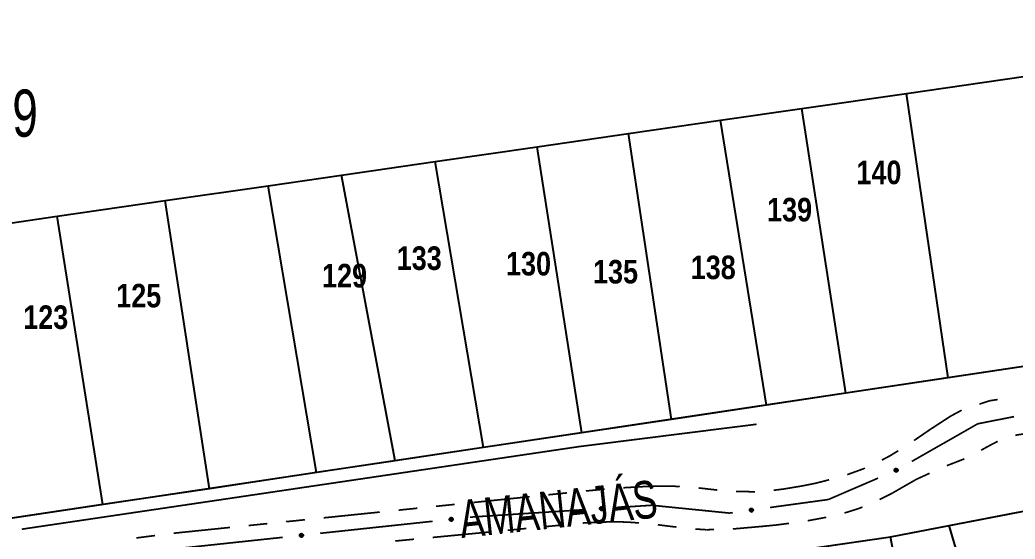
# Model space of a CAD drawing. Extents: x 203591 to 208218, y 4854879 to 4857795.
# Drawn here: x 205030.9 to 205136.6, y 4855963.2 to 4856018.3 of the extents above; entities that cross this region are included whole.
import ezdxf
from ezdxf.enums import TextEntityAlignment as Align

# ---------------------------------------------------------------- set-up
doc = ezdxf.new("R2010")
doc.units = 0
doc.header["$LTSCALE"] = 1.5
doc.header["$MEASUREMENT"] = 0
doc.linetypes.add('PHANTOMX2', pattern=[5, 2.5, -0.5, 0.5, -0.5, 0.5, -0.5])
doc.linetypes.add('TRACO_05', pattern=[11, 7, -1, 0.5, -1, 0.5, -1])
for name, color, linetype in [('CD-MALHA-LOTES', 40, 'CONTINUOUS'), ('CD_TXT_QUADRA', 7, 'CONTINUOUS'), ('HD-VALAS-DRENOS', 170, 'CONTINUOUS'), ('RU-QUADRAS', 210, 'CONTINUOUS'), ('SV-EIXO-RUA-N-PAV', 6, 'CONTINUOUS'), ('SV-RUA-NAO-PAV-S-GUIA-C-GUIA', 7, 'PHANTOMX2'), ('SV-TXT-RUA-N-PAV-S-GUIA-C-GUIA', 7, 'CONTINUOUS'), ('Th_NmrPorta', 7, 'CONTINUOUS')]:
    doc.layers.add(name, color=color, linetype=linetype)
doc.styles.add('ARIAL', font='ARIAL.TTF')
doc.styles.get("Standard").update_dxf_attribs({"font": 'swisscbo.ttf'})

msp = doc.modelspace()

# ---------------------------------------------------------------- linework, layer by layer
at = {"layer": 'CD-MALHA-LOTES', "linetype": 'Continuous', "flags": 128}
for points in [[(205125.08, 4856010.48), (205166.75, 4856016.52)], [(205113.95, 4856008.87), (205125.08, 4856010.48)], [(205129.52, 4855980.28), (205125.08, 4856010.48)], [(205105.34, 4856007.63), (205113.95, 4856008.87)], [(205118.65, 4855978.65), (205113.95, 4856008.87)], [(205095.55, 4856006.21), (205105.34, 4856007.63)], [(205110.23, 4855977.38), (205105.34, 4856007.63)], [(205085.87, 4856004.81), (205095.55, 4856006.21)], [(205100.14, 4855975.87), (205095.55, 4856006.21)], [(205075.01, 4856003.23), (205085.87, 4856004.81)], [(205090.61, 4855974.44), (205085.87, 4856004.81)], [(205065.08, 4856001.8), (205075.01, 4856003.23)], [(205080.14, 4855972.87), (205075.01, 4856003.23)], [(205057.3, 4856000.67), (205065.08, 4856001.8)], [(205070.77, 4855971.47), (205065.08, 4856001.8)], [(205046.36, 4855999.09), (205057.3, 4856000.67)], [(205062.43, 4855970.22), (205057.3, 4856000.67)], [(205034.89, 4855997.43), (205046.36, 4855999.09)], [(205051.05, 4855968.51), (205046.36, 4855999.09)], [(205024.79, 4855995.97), (205034.89, 4855997.43)], [(205039.74, 4855966.82), (205034.89, 4855997.43)], [(205170.76, 4855986.46), (205129.52, 4855980.28)], [(205129.52, 4855980.28), (205118.65, 4855978.65)], [(205118.65, 4855978.65), (205110.23, 4855977.38)], [(205110.23, 4855977.38), (205100.14, 4855975.87)], [(205100.14, 4855975.87), (205090.61, 4855974.44)], [(205090.61, 4855974.44), (205080.14, 4855972.87)], [(205080.14, 4855972.87), (205070.77, 4855971.47)], [(205070.77, 4855971.47), (205062.43, 4855970.22)], [(205062.43, 4855970.22), (205051.05, 4855968.51)], [(205051.05, 4855968.51), (205039.74, 4855966.82)], [(205039.74, 4855966.82), (205029.34, 4855965.26)], [(205129.63, 4855964.61), (205136.95, 4855966.02)], [(205123.37, 4855963.4), (205129.63, 4855964.61)], [(205136.68, 4855940.56), (205129.63, 4855964.61)], [(205109.28, 4855961.36), (205123.37, 4855963.4)], [(205127.9, 4855939.76), (205123.37, 4855963.4)]]:
    msp.add_lwpolyline(points, dxfattribs=at)
at = {"layer": 'HD-VALAS-DRENOS', "linetype": 'TRACO_05', "const_width": 0.18, "flags": 128}
msp.add_lwpolyline([(205031.12, 4855964.21), (205090.25, 4855972.97), (205109.16, 4855975.35)], dxfattribs=at)
at = {"layer": 'RU-QUADRAS', "color": 6, "linetype": 'Continuous'}
for points in [[(204884.33, 4856039.68), (205081.55, 4856049.15), (205103.71, 4856051.9), (205103.53, 4856055.42), (205127.82, 4856056.7), (205128.03, 4856052.63), (205161.84, 4856053.3), (205170.76, 4855986.46), (204925.58, 4855949.7), (204911.34, 4855979.41)], [(204930.75, 4855933.42), (204981.6, 4855942.86), (205123.37, 4855963.4), (205173.5, 4855973.07), (205178.99, 4855931.66), (205136.91, 4855924.56), (205137.03, 4855916.72), (205127.55, 4855911.82), (205100.12, 4855910.86), (205100.12, 4855910.06), (205084.52, 4855908.85), (205035.79, 4855907.6), (205035.5, 4855910.61), (205031.62, 4855910.53), (205031.59, 4855916.32), (204937.41, 4855897.5)]]:
    msp.add_lwpolyline(points, close=True, dxfattribs=at)
at = {"layer": 'SV-EIXO-RUA-N-PAV', "const_width": 0.18, "flags": 128}
for points in [[(205132.595041, 4855975.368649), (205132.65, 4855975.4)], [(205132.65, 4855975.4), (205136.512706, 4855976.159822)], [(205125.646135, 4855971.404724), (205132.595041, 4855975.368649)], [(205116.78, 4855967.36), (205122.066868, 4855969.633133)], [(205110.592639, 4855966.512255), (205116.537102, 4855967.326721)], [(205116.537102, 4855967.326721), (205116.78, 4855967.36)], [(205079.06, 4855965.51), (205090.690329, 4855966.270634)], [(205094.681801, 4855966.53168), (205097.675406, 4855966.727465)], [(205097.675406, 4855966.727465), (205098.02, 4855966.75)], [(205098.02, 4855966.75), (205105.636223, 4855965.983761)], [(205105.636223, 4855965.983761), (205106.27, 4855965.92)], [(205106.27, 4855965.92), (205106.629663, 4855965.969278)], [(205062.807797, 4855963.772419), (205074.739796, 4855965.048112)], [(205078.717129, 4855965.473343), (205079.06, 4855965.51)], [(205046.898464, 4855962.071495), (205058.830464, 4855963.347188)]]:
    msp.add_lwpolyline(points, dxfattribs=at)
at = {"layer": 'SV-EIXO-RUA-N-PAV', "flags": 128}
for points in [[(205123.810653, 4855970.484425), (205123.822887, 4855970.531779), (205123.843085, 4855970.569975), (205123.869101, 4855970.596984), (205123.898313, 4855970.614857), (205123.930258, 4855970.629775), (205123.965784, 4855970.63771), (205124.007164, 4855970.637784), (205124.054753, 4855970.625845), (205124.092521, 4855970.602582), (205124.120365, 4855970.578494), (205124.140756, 4855970.549106), (205124.154728, 4855970.51783), (205124.161751, 4855970.480655), (205124.161416, 4855970.438719), (205124.148252, 4855970.391158), (205124.128194, 4855970.353847), (205124.102345, 4855970.328384), (205124.07267, 4855970.308072), (205124.039874, 4855970.293232), (205124.004957, 4855970.285643), (205123.962734, 4855970.286057), (205123.915964, 4855970.299671), (205123.878522, 4855970.319252), (205123.852702, 4855970.344737), (205123.833363, 4855970.374402), (205123.81801, 4855970.40626), (205123.808546, 4855970.44164), (205123.810653, 4855970.484425)], [(205092.535507, 4855966.501626), (205092.567235, 4855966.538846), (205092.602115, 4855966.564347), (205092.637329, 4855966.577243), (205092.671417, 4855966.580524), (205092.70667, 4855966.579954), (205092.742085, 4855966.571537), (205092.779322, 4855966.553489), (205092.816882, 4855966.521923), (205092.840657, 4855966.484474), (205092.855146, 4855966.450628), (205092.860615, 4855966.415279), (205092.859487, 4855966.381043), (205092.849528, 4855966.344545), (205092.830869, 4855966.306987), (205092.798214, 4855966.269987), (205092.763847, 4855966.245222), (205092.729459, 4855966.233643), (205092.693887, 4855966.22837), (205092.657905, 4855966.229384), (205092.623188, 4855966.237846), (205092.585407, 4855966.256701), (205092.549315, 4855966.289415), (205092.524223, 4855966.32341), (205092.512165, 4855966.357626), (205092.507762, 4855966.392764), (205092.507904, 4855966.428128), (205092.514883, 4855966.46408), (205092.535507, 4855966.501626)], [(205108.453858, 4855966.330325), (205108.482872, 4855966.369698), (205108.515859, 4855966.397604), (205108.550071, 4855966.41296), (205108.583842, 4855966.418647), (205108.619046, 4855966.420573), (205108.654968, 4855966.414685), (205108.693389, 4855966.399318), (205108.73309, 4855966.370491), (205108.759456, 4855966.334819), (205108.776306, 4855966.302084), (205108.784263, 4855966.267211), (205108.785562, 4855966.232981), (205108.778211, 4855966.195869), (205108.762259, 4855966.157085), (205108.732305, 4855966.117866), (205108.699778, 4855966.090729), (205108.666296, 4855966.076745), (205108.631187, 4855966.068967), (205108.595223, 4855966.067431), (205108.559994, 4855966.073414), (205108.520973, 4855966.089547), (205108.482656, 4855966.119624), (205108.45522, 4855966.151757), (205108.440769, 4855966.185033), (205108.43389, 4855966.219771), (205108.431528, 4855966.255057), (205108.435944, 4855966.291413), (205108.453858, 4855966.330325)], [(205076.573894, 4855965.35491), (205076.604062, 4855965.393406), (205076.637863, 4855965.420321), (205076.672515, 4855965.434656), (205076.706439, 4855965.439339), (205076.741685, 4855965.440221), (205076.777417, 4855965.43327), (205076.815366, 4855965.416771), (205076.854194, 4855965.386779), (205076.879491, 4855965.350342), (205076.895363, 4855965.317121), (205076.902283, 4855965.282028), (205076.902566, 4855965.247774), (205076.894118, 4855965.210896), (205076.877022, 4855965.172602), (205076.845919, 4855965.134288), (205076.812601, 4855965.108128), (205076.77872, 4855965.095143), (205076.743395, 4855965.088409), (205076.707401, 4855965.08794), (205076.672366, 4855965.094966), (205076.63384, 4855965.112248), (205076.596432, 4855965.143448), (205076.569961, 4855965.17638), (205076.556503, 4855965.210071), (205076.550657, 4855965.244997), (205076.549342, 4855965.280338), (205076.554834, 4855965.316547), (205076.573894, 4855965.35491)], [(205060.664561, 4855963.653986), (205060.69473, 4855963.692481), (205060.72853, 4855963.719397), (205060.763183, 4855963.733732), (205060.797107, 4855963.738415), (205060.832353, 4855963.739297), (205060.868084, 4855963.732346), (205060.906033, 4855963.715847), (205060.944862, 4855963.685855), (205060.970159, 4855963.649418), (205060.98603, 4855963.616197), (205060.99295, 4855963.581103), (205060.993233, 4855963.546849), (205060.984786, 4855963.509972), (205060.96769, 4855963.471678), (205060.936587, 4855963.433364), (205060.903269, 4855963.407204), (205060.869387, 4855963.394219), (205060.834063, 4855963.387485), (205060.798069, 4855963.387016), (205060.763034, 4855963.394042), (205060.724508, 4855963.411324), (205060.687099, 4855963.442524), (205060.660628, 4855963.475456), (205060.64717, 4855963.509147), (205060.641324, 4855963.544073), (205060.64001, 4855963.579414), (205060.645502, 4855963.615623), (205060.664561, 4855963.653986)]]:
    msp.add_lwpolyline(points, close=True, dxfattribs=at)
for points in [[(205123.808546, 4855970.44164), (205124.054753, 4855970.625845)], [(205123.810653, 4855970.484425), (205124.007164, 4855970.637784)], [(205123.811221, 4855970.461887), (205124.028829, 4855970.628434)], [(205123.817457, 4855970.426171), (205124.069437, 4855970.612325)], [(205123.81801, 4855970.40626), (205124.092521, 4855970.602582)], [(205123.818365, 4855970.509948), (205123.980259, 4855970.633717)], [(205123.822887, 4855970.531779), (205123.965784, 4855970.63771)], [(205123.828433, 4855970.393159), (205124.101239, 4855970.589622)], [(205123.833363, 4855970.374402), (205124.120365, 4855970.578494)], [(205123.834307, 4855970.553602), (205123.94082, 4855970.6285)], [(205123.843085, 4855970.569975), (205123.930258, 4855970.629775)], [(205123.845503, 4855970.360482), (205124.130328, 4855970.560659)], [(205123.852702, 4855970.344737), (205124.140756, 4855970.549106)], [(205123.869008, 4855970.333046), (205124.145369, 4855970.531537)], [(205123.878522, 4855970.319252), (205124.154728, 4855970.51783)], [(205123.899624, 4855970.309667), (205124.154651, 4855970.495988)], [(205123.915964, 4855970.299671), (205124.161751, 4855970.480655)], [(205123.941926, 4855970.296095), (205124.159192, 4855970.457734)], [(205123.962734, 4855970.286057), (205124.161416, 4855970.438719)], [(205123.98745, 4855970.290645), (205124.148325, 4855970.410692)], [(205124.004957, 4855970.285643), (205124.148252, 4855970.391158)], [(205124.02587, 4855970.29214), (205124.132893, 4855970.368899)], [(205124.039874, 4855970.293232), (205124.128194, 4855970.353847)], [(205092.507762, 4855966.392764), (205092.855146, 4855966.450628)], [(205092.507904, 4855966.428128), (205092.840657, 4855966.484474)], [(205092.511541, 4855966.411786), (205092.842821, 4855966.469006)], [(205092.512165, 4855966.357626), (205092.860615, 4855966.415279)], [(205092.512584, 4855966.374934), (205092.856297, 4855966.430231)], [(205092.514883, 4855966.46408), (205092.816882, 4855966.521923)], [(205092.516123, 4855966.446272), (205092.824166, 4855966.503339)], [(205092.521707, 4855966.339977), (205092.857072, 4855966.397464)], [(205092.524223, 4855966.32341), (205092.859487, 4855966.381043)], [(205092.526151, 4855966.481114), (205092.794708, 4855966.535598)], [(205092.535507, 4855966.501626), (205092.779322, 4855966.553489)], [(205092.539, 4855966.305555), (205092.849856, 4855966.361438)], [(205092.549315, 4855966.289415), (205092.849528, 4855966.344545)], [(205092.553613, 4855966.521198), (205092.753351, 4855966.56161)], [(205092.567235, 4855966.538846), (205092.742085, 4855966.571537)], [(205092.571093, 4855966.274835), (205092.837194, 4855966.325057)], [(205092.585407, 4855966.256701), (205092.830869, 4855966.306987)], [(205092.587056, 4855966.553469), (205092.715608, 4855966.574183)], [(205092.602115, 4855966.564347), (205092.70667, 4855966.579954)], [(205092.609638, 4855966.250007), (205092.80683, 4855966.287518)], [(205092.623188, 4855966.237846), (205092.798214, 4855966.269987)], [(205092.644836, 4855966.234532), (205092.77466, 4855966.256697)], [(205092.657905, 4855966.229384), (205092.763847, 4855966.245222)], [(205108.431528, 4855966.255057), (205108.759456, 4855966.334819)], [(205108.43389, 4855966.219771), (205108.776306, 4855966.302084)], [(205108.435944, 4855966.291413), (205108.73309, 4855966.370491)], [(205108.436313, 4855966.239013), (205108.76271, 4855966.319543)], [(205108.438442, 4855966.273737), (205108.741672, 4855966.352469)], [(205108.439962, 4855966.202327), (205108.778897, 4855966.28182)], [(205108.440769, 4855966.185033), (205108.784263, 4855966.267211)], [(205108.445978, 4855966.309201), (205108.710003, 4855966.382562)], [(205108.451537, 4855966.168104), (205108.781991, 4855966.249189)], [(205108.453858, 4855966.330325), (205108.693389, 4855966.399318)], [(205108.45522, 4855966.151757), (205108.785562, 4855966.232981)], [(205108.470533, 4855966.351129), (205108.666909, 4855966.40558)], [(205108.471224, 4855966.134992), (205108.777343, 4855966.212743)], [(205108.482656, 4855966.119624), (205108.778211, 4855966.195869)], [(205108.482872, 4855966.369698), (205108.654968, 4855966.414685)], [(205108.501607, 4855966.385687), (205108.62837, 4855966.41545)], [(205108.505411, 4855966.106622), (205108.767288, 4855966.175557)], [(205108.515859, 4855966.397604), (205108.619046, 4855966.420573)], [(205108.520973, 4855966.089547), (205108.762259, 4855966.157085)], [(205108.545617, 4855966.084585), (205108.739659, 4855966.135962)], [(205108.559994, 4855966.073414), (205108.732305, 4855966.117866)], [(205108.581822, 4855966.071641), (205108.709751, 4855966.102942)], [(205108.595223, 4855966.067431), (205108.699778, 4855966.090729)], [(205076.549342, 4855965.280338), (205076.879491, 4855965.350342)], [(205076.550657, 4855965.244997), (205076.895363, 4855965.317121)], [(205076.553649, 4855965.264159), (205076.882291, 4855965.334975)], [(205076.554834, 4855965.316547), (205076.854194, 4855965.386779)], [(205076.556209, 4855965.227381), (205076.897352, 4855965.296789)], [(205076.556503, 4855965.210071), (205076.902283, 4855965.282028)], [(205076.556806, 4855965.298804), (205076.862238, 4855965.368511)], [(205076.565391, 4855965.33403), (205076.831476, 4855965.39953)], [(205076.566764, 4855965.19283), (205076.899477, 4855965.264081)], [(205076.569961, 4855965.17638), (205076.902566, 4855965.247774)], [(205076.573894, 4855965.35491), (205076.815366, 4855965.416771)], [(205076.585461, 4855965.159149), (205076.893751, 4855965.227789)], [(205076.591179, 4855965.375211), (205076.789083, 4855965.423816)], [(205076.596432, 4855965.143448), (205076.894118, 4855965.210896)], [(205076.604062, 4855965.393406), (205076.777417, 4855965.43327)], [(205076.618791, 4855965.129777), (205076.882598, 4855965.190917)], [(205076.623264, 4855965.408832), (205076.750854, 4855965.434824)], [(205076.63384, 4855965.112248), (205076.877022, 4855965.172602)], [(205076.637863, 4855965.420321), (205076.741685, 4855965.440221)], [(205076.658326, 4855965.106558), (205076.853806, 4855965.152159)], [(205076.672366, 4855965.094966), (205076.845919, 4855965.134288)], [(205076.694131, 4855965.092546), (205076.822933, 4855965.12004)], [(205076.707401, 4855965.08794), (205076.812601, 4855965.108128)], [(205060.64001, 4855963.579414), (205060.970159, 4855963.649418)], [(205060.641324, 4855963.544073), (205060.98603, 4855963.616197)], [(205060.644317, 4855963.563235), (205060.972959, 4855963.634051)], [(205060.645502, 4855963.615623), (205060.944862, 4855963.685855)], [(205060.646876, 4855963.526457), (205060.98802, 4855963.595865)], [(205060.64717, 4855963.509147), (205060.99295, 4855963.581103)], [(205060.647474, 4855963.59788), (205060.952906, 4855963.667587)], [(205060.656059, 4855963.633106), (205060.922143, 4855963.698606)], [(205060.657432, 4855963.491906), (205060.990144, 4855963.563157)], [(205060.660628, 4855963.475456), (205060.993233, 4855963.546849)], [(205060.664561, 4855963.653986), (205060.906033, 4855963.715847)], [(205060.676128, 4855963.458225), (205060.984418, 4855963.526865)], [(205060.681846, 4855963.674287), (205060.87975, 4855963.722892)], [(205060.687099, 4855963.442524), (205060.984786, 4855963.509972)], [(205060.69473, 4855963.692481), (205060.868084, 4855963.732346)], [(205060.709459, 4855963.428853), (205060.973265, 4855963.489993)], [(205060.713932, 4855963.707908), (205060.841521, 4855963.7339)], [(205060.724508, 4855963.411324), (205060.96769, 4855963.471678)], [(205060.72853, 4855963.719397), (205060.832353, 4855963.739297)], [(205060.748993, 4855963.405634), (205060.944474, 4855963.451235)], [(205060.763034, 4855963.394042), (205060.936587, 4855963.433364)], [(205060.784799, 4855963.391622), (205060.9136, 4855963.419116)], [(205060.798069, 4855963.387016), (205060.903269, 4855963.407204)]]:
    msp.add_lwpolyline(points, dxfattribs=at)
at = {"layer": 'SV-RUA-NAO-PAV-S-GUIA-C-GUIA', "const_width": 0.18, "flags": 128}
for points in [[(205133.94, 4855977.85), (205132.83227, 4855977.489908)], [(205134.765893, 4855977.974416), (205133.94, 4855977.85)], [(205130.942464, 4855976.843113), (205130.062965, 4855976.367213)], [(205129.754712, 4855976.200417), (205128.37122, 4855975.302172)], [(205130.062965, 4855976.367213), (205129.754712, 4855976.200417)], [(205127.64515, 4855974.830764), (205125.885788, 4855973.622474)], [(205128.37122, 4855975.302172), (205127.64515, 4855974.830764)], [(205136.64592, 4855974.184743), (205142.573777, 4855975.112385)], [(205134.140789, 4855973.217451), (205134.76862, 4855973.53718)], [(205124.204629, 4855972.540336), (205123.351824, 4855972.018107)], [(205133.005135, 4855972.594181), (205133.881787, 4855973.075305)], [(205133.881787, 4855973.075305), (205134.140789, 4855973.217451)], [(205123.291541, 4855971.981192), (205122.469558, 4855971.547643)], [(205123.351824, 4855972.018107), (205123.291541, 4855971.981192)], [(205129.366638, 4855970.952044), (205131.229837, 4855971.679017)], [(205120.593778, 4855970.655032), (205118.787506, 4855969.998188)], [(205120.664734, 4855970.687437), (205120.593778, 4855970.655032)], [(205126.155502, 4855969.514735), (205127.535653, 4855970.149184)], [(205115.456802, 4855969.09224), (205114.920762, 4855968.985903)], [(205115.895874, 4855969.205778), (205115.456802, 4855969.09224)], [(205116.864029, 4855969.456131), (205115.895874, 4855969.205778)], [(205124.850475, 4855968.772842), (205125.737344, 4855969.277017)], [(205125.737344, 4855969.277017), (205126.155502, 4855969.514735)], [(205089.037125, 4855968.066947), (205087.047554, 4855967.862971)], [(205093.018048, 4855968.4554), (205091.02694, 4855968.267016)], [(205097.429931, 4855968.746329), (205095.011983, 4855968.609833)], [(205098.00796, 4855968.76048), (205097.429931, 4855968.746329)], [(205098.930966, 4855968.783083), (205098.00796, 4855968.76048)], [(205099.00768, 4855968.782367), (205098.930966, 4855968.783083)], [(205100.431585, 4855968.768877), (205099.00768, 4855968.782367)], [(205101.00616, 4855968.727949), (205100.431585, 4855968.768877)], [(205103.120989, 4855968.577301), (205103.001105, 4855968.585841)], [(205103.995054, 4855968.476899), (205103.120989, 4855968.577301)], [(205104.614128, 4855968.405786), (205103.995054, 4855968.476899)], [(205104.988929, 4855968.366499), (205104.614128, 4855968.405786)], [(205108.981918, 4855968.177907), (205106.982535, 4855968.227584)], [(205112.05145, 4855968.477333), (205110.97434, 4855968.341282)], [(205112.953303, 4855968.627879), (205112.05145, 4855968.477333)], [(205113.979605, 4855968.799201), (205112.953303, 4855968.627879)], [(205114.920762, 4855968.985903), (205113.979605, 4855968.799201)], [(205123.122231, 4855967.808236), (205123.547687, 4855968.021382)], [(205123.547687, 4855968.021382), (205124.00171, 4855968.283267)], [(205124.00171, 4855968.283267), (205124.850475, 4855968.772842)], [(205085.057983, 4855967.658995), (205079.089269, 4855967.047067)], [(205122.228155, 4855967.360319), (205123.122231, 4855967.808236)], [(205069.141413, 4855966.027187), (205063.172699, 4855965.415259)], [(205073.120555, 4855966.435139), (205071.130984, 4855966.231163)], [(205077.099698, 4855966.843091), (205075.110127, 4855966.639115)], [(205118.499914, 4855965.932634), (205118.555848, 4855965.946891)], [(205118.555848, 4855965.946891), (205119.454692, 4855966.229675)], [(205119.454692, 4855966.229675), (205119.991309, 4855966.398499)], [(205119.991309, 4855966.398499), (205120.3992, 4855966.55658)], [(205061.183128, 4855965.211283), (205059.193556, 4855965.007307)], [(205090.68529, 4855964.858926), (205091.01, 4855964.89)], [(205091.01, 4855964.89), (205093.681769, 4855964.994347)], [(205093.681769, 4855964.994347), (205094.005383, 4855965.006983)], [(205094.005383, 4855965.006983), (205094.681144, 4855964.984366)], [(205094.681144, 4855964.984366), (205095.506828, 4855964.956734)], [(205095.506828, 4855964.956734), (205096.67772, 4855964.87339)], [(205111.218811, 4855964.653813), (205112.608137, 4855964.829425)], [(205114.588618, 4855965.104003), (205116.554276, 4855965.473038)], [(205047.32, 4855963.79), (205047.256293, 4855963.78201)], [(205048.250915, 4855963.885439), (205047.32, 4855963.79)], [(205053.224843, 4855964.395379), (205048.250915, 4855963.885439)], [(205057.203985, 4855964.803331), (205055.214414, 4855964.599355)], [(205074.758059, 4855963.334683), (205080.73077, 4855963.906274)], [(205082.721674, 4855964.096805), (205084.712578, 4855964.287335)], [(205086.703482, 4855964.477865), (205088.694386, 4855964.668396)], [(205098.668008, 4855964.678359), (205100.652781, 4855964.432031)], [(205102.64198, 4855964.228619), (205103.639833, 4855964.163134)], [(205103.639833, 4855964.163134), (205103.84, 4855964.15)], [(205103.84, 4855964.15), (205104.638946, 4855964.177029)], [(205106.637802, 4855964.244651), (205106.835817, 4855964.251347)], [(205106.835817, 4855964.251347), (205109.626881, 4855964.497214)], [(205109.626881, 4855964.497214), (205109.726038, 4855964.505948)], [(205109.726038, 4855964.505948), (205110.622111, 4855964.594708)], [(205110.622111, 4855964.594708), (205111.218811, 4855964.653813)], [(205045.27184, 4855963.533124), (205043.287386, 4855963.284237)], [(205070.776251, 4855962.953622), (205072.767155, 4855963.144153)]]:
    msp.add_lwpolyline(points, dxfattribs=at)

# ---------------------------------------------------------------- texts
at = {"layer": 'CD_TXT_QUADRA', "style": 'ARIAL', "width": 0.7}
msp.add_text('318825179', height=5, dxfattribs=at).set_placement((205008.35, 4856005.88))
at = {"layer": 'SV-TXT-RUA-N-PAV-S-GUIA-C-GUIA', "style": 'ARIAL', "width": 0.7}
msp.add_text('AMANAJÁS', height=4, rotation=6, dxfattribs=at).set_placement((205077.82, 4855963.27))
at = {"layer": 'Th_NmrPorta', "color": 1}
for s, p in [('140', (205119.767539, 4856002.085567)), ('139', (205110.277539, 4855998.135567)), ('133', (205070.939773, 4855992.985743)), ('130', (205082.549773, 4855992.395743)), ('129', (205063.009773, 4855991.125743)), ('135', (205091.789773, 4855991.545743)), ('138', (205102.167539, 4855992.005567)), ('125', (205041.149773, 4855989.005743)), ('123', (205031.270604, 4855986.718451))]:
    msp.add_text(s, height=2.5, dxfattribs=at).set_placement(p, align=Align.MIDDLE_LEFT)

doc.saveas('drawing.dxf')
